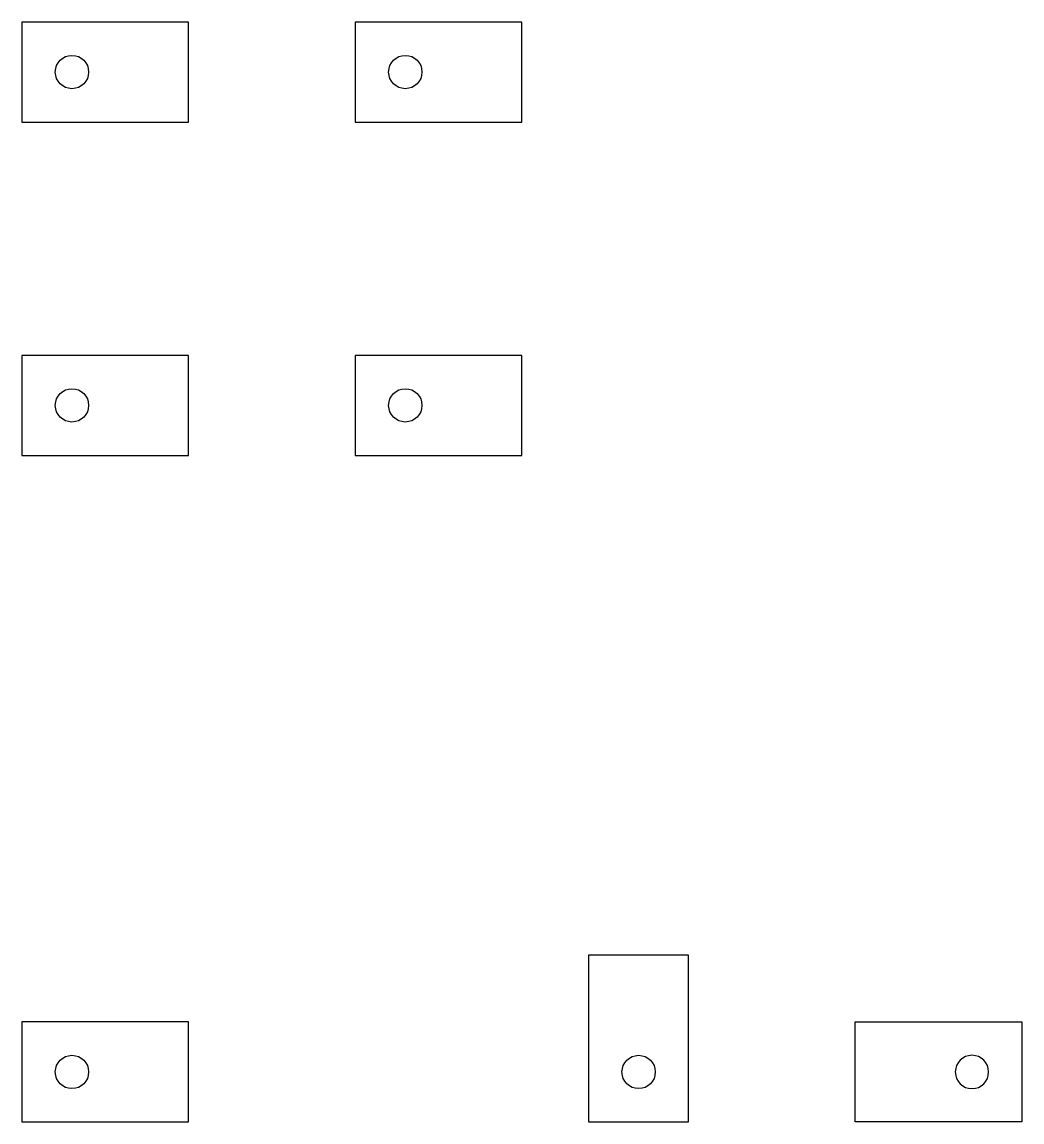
# Model space of a CAD drawing. Header units: millimetres. Extents: x 0 to 300, y 0 to 330.
import ezdxf

# ---------------------------------------------------------------- set-up
doc = ezdxf.new("R2010")
doc.units = ezdxf.units.MM

# ---------------------------------------------------------------- blocks, each defined once
blk = doc.blocks.new('PLAKA')
for p, q in [((50, 30), (0, 30)), ((0, 30), (0, 0)), ((50, 0), (50, 30)), ((0, 0), (50, 0))]:
    blk.add_line(p, q)
blk.add_circle((15, 15), 5)

msp = doc.modelspace()

# ---------------------------------------------------------------- block references
at = {"row_count": 2, "column_count": 2, "row_spacing": 100, "column_spacing": 100}
msp.add_blockref('PLAKA', (0, 200), dxfattribs=at)
at = {"rotation": 90}
msp.add_blockref('PLAKA', (200, 0), dxfattribs=at)
msp.add_blockref('PLAKA', (0, 0))
at = {"xscale": -1}
msp.add_blockref('PLAKA', (300, 0), dxfattribs=at)

doc.saveas('drawing.dxf')
